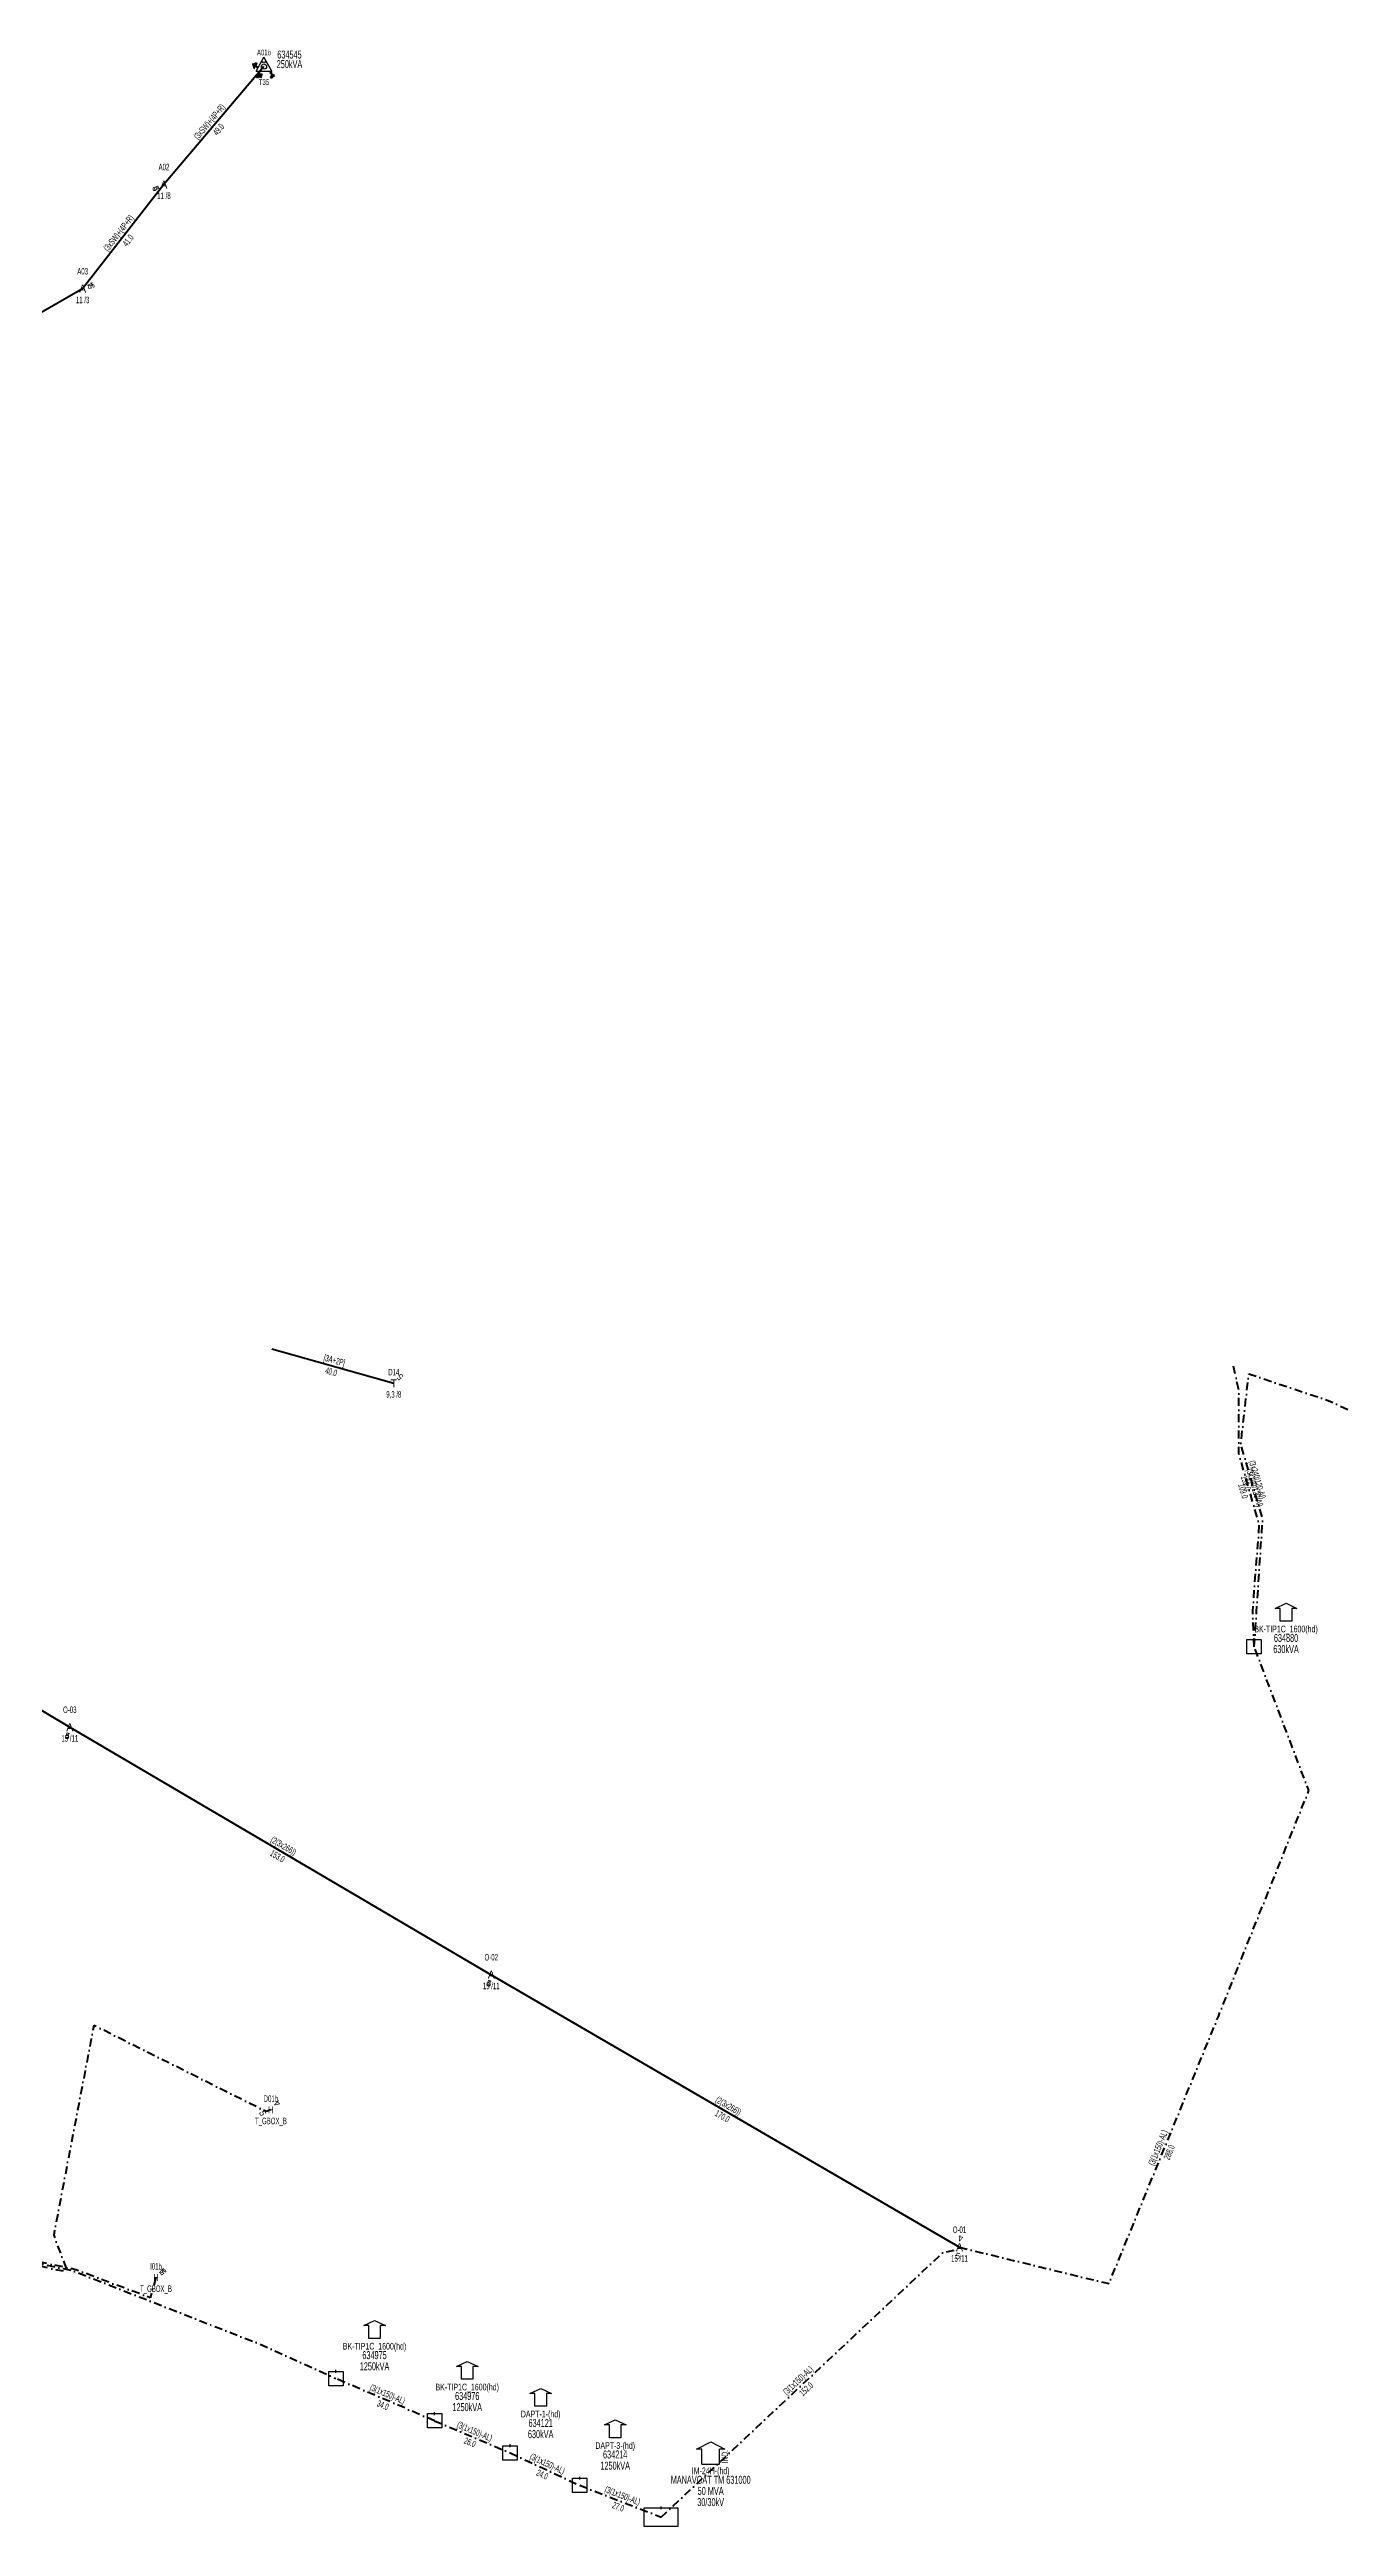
# Model space of a CAD drawing. Header units: millimetres. Extents: x 621691 to 622806, y 4076709 to 4077698.
# Drawn here: x 622399 to 622806, y 4076921 to 4077698 of the extents above; entities that cross this region are included whole.
import ezdxf
from ezdxf.enums import TextEntityAlignment as Align

# ---------------------------------------------------------------- set-up
doc = ezdxf.new("R2010")
doc.units = ezdxf.units.MM
doc.linetypes.add('DASHDOT', pattern=[5, 2.5, -1.25, 0, -1.25])
doc.layers.add('DIREK_AG_TADILAT_BYSK', color=3, linetype='Continuous')
for name, color, linetype, lineweight in [('DIREK_BOX_MEVCUT', 5, 'Continuous', 25), ('DIREK_ENH_MEVCUT', 6, 'Continuous', 25), ('DIREK_OG_MEVCUT', 16, 'Continuous', 25), ('HAT_AG_HAVAI_BYSK', 3, 'Continuous', 50), ('HAT_AG_YERALTI_MEVCUT', 126, 'DASHDOT', 50), ('HAT_BOX_YERALTI_MEVCUT', 192, 'DASHDOT', 50), ('HAT_ENH_HAVAI_MEVCUT', 6, 'Continuous', 70), ('HAT_OG_HAVAI_MEVCUT', 48, 'Continuous', 70), ('HAT_OG_YERALTI_MEVCUT', 48, 'DASHDOT', 70), ('TRAFO_MEVCUT', 5, 'Continuous', 30), ('TRAFO_TADILAT_BYSK', 5, 'Continuous', 30)]:
    doc.layers.add(name, color=color, linetype=linetype, lineweight=lineweight)
doc.styles.add('Direk', font='B_CAD')
doc.styles.get("Standard").update_dxf_attribs({"font": 'Arial'})

# ---------------------------------------------------------------- blocks, each defined once
blk = doc.blocks.new('MEV_DIREK_OZEL')
h = blk.add_hatch(color=32)
h.paths.add_polyline_path([(-2.12, 1), (-2.34, 1.12), (-3.29, -0.52), (-3.08, -0.65), (-2.65, 0.09), (-1.88, -0.36), (-1.78, -0.19), (-2.55, 0.26)])
h.paths.add_polyline_path([(-3.44, -0.15), (-3.31, -0.22), (-2.59, 1.01), (-2.72, 1.09)])
h.paths.add_polyline_path([(-3.52, 0.32), (-3.39, 0.24), (-3.03, 0.85), (-3.16, 0.92)])
h.paths.add_polyline_path([(-3.56, 0.84), (-3.64, 0.71), (-3.51, 0.63), (-3.43, 0.76)])
h.paths.add_polyline_path([(-1.49, -2.34), (-2.24, -2.34), (-2.5, -3.47), (-2.4, -3.47), (-2.19, -2.54), (-1.89, -2.54), (-2.1, -3.47), (-2, -3.47), (-1.79, -2.54), (-1.49, -2.54), (-1.7, -3.48), (-1.6, -3.48), (-1.39, -2.54), (-1.09, -2.54), (-1.3, -3.48), (-1.2, -3.48), (-0.99, -2.54), (-0.69, -2.55), (-0.9, -3.48), (-0.8, -3.48), (-0.54, -2.35), (-1.29, -2.34), (-1.29, -1.44), (-1.49, -1.44)])
at = {"layer": 'TRAFO_MEVCUT'}
for points in [[(2.4, -1.57), (2.17, -1.92), (2.12, -1.44), (1.99, -1.44), (2.06, -2.32), (2.29, -1.96), (2.35, -2.67), (2.14, -2.67), (2.44, -2.87), (2.45, -2.86), (2.69, -2.49), (2.49, -2.63)], [(2.4, -1.57), (2.17, -1.92), (2.12, -1.44), (1.99, -1.44), (2.06, -2.32), (2.29, -1.96), (2.35, -2.67), (2.14, -2.67), (2.44, -2.87), (2.02, -3.19), (2.24, -3.79), (2.3, -3.74), (2.13, -3.26), (2.3, -3.13), (2.48, -3.6), (2.54, -3.56), (2.36, -3.08), (2.54, -2.94), (2.72, -3.42), (2.78, -3.38), (2.6, -2.9), (2.78, -2.76), (2.95, -3.24), (3.01, -3.2), (2.84, -2.72), (3.01, -2.58), (3.19, -3.06), (3.25, -3.01), (3.03, -2.42), (2.45, -2.86), (2.69, -2.49), (2.49, -2.63)], [(3.01, -2.58), (3.19, -3.06), (3.25, -3.01), (3.03, -2.42), (2.45, -2.86), (2.69, -2.49), (2.49, -2.63), (2.4, -1.57), (2.17, -1.92), (2.12, -1.44), (1.99, -1.44), (2.06, -2.32), (2.29, -1.96), (2.35, -2.67), (2.14, -2.67), (2.44, -2.87), (2.02, -3.19), (2.24, -3.79), (2.3, -3.74), (2.13, -3.26), (2.3, -3.13), (2.48, -3.6), (2.54, -3.56), (2.36, -3.08), (2.54, -2.94), (2.72, -3.42), (2.78, -3.38), (2.6, -2.9), (2.78, -2.76), (2.95, -3.24), (3.01, -3.2), (2.84, -2.72)]]:
    blk.add_hatch(color=32, dxfattribs=at).paths.add_polyline_path(points)
at = {"layer": 'TRAFO_MEVCUT', "linetype": 'Continuous'}
for p, q in [((-2.5, -1.44), (0, 2.89)), ((2.5, -1.44), (0, 2.89)), ((-2.5, -1.44), (2.5, -1.44))]:
    blk.add_line(p, q, dxfattribs=at)
at = {"layer": 'TRAFO_MEVCUT', "color": 32, "flags": 128}
blk.add_lwpolyline([(1.99, -1.44), (2.12, -1.44), (2.17, -1.92), (2.4, -1.57), (2.49, -2.63), (2.69, -2.49), (2.45, -2.86), (3.03, -2.42), (3.25, -3.01), (3.19, -3.06), (3.01, -2.58), (2.84, -2.72), (3.01, -3.2), (2.95, -3.24), (2.78, -2.76), (2.6, -2.9), (2.78, -3.38), (2.72, -3.42), (2.54, -2.94), (2.36, -3.08), (2.54, -3.56), (2.48, -3.6), (2.3, -3.13), (2.13, -3.26), (2.3, -3.74), (2.24, -3.79), (2.02, -3.19), (2.44, -2.87), (2.14, -2.67), (2.35, -2.67), (2.29, -1.96), (2.06, -2.32), (1.99, -1.44)], dxfattribs=at)
at = {"layer": 'TRAFO_MEVCUT', "linetype": 'Continuous'}
for centre, radius in [((0, 0), 0.804), ((-0.34, 1.34), 0.12), ((0.34, 1.34), 0.12)]:
    blk.add_circle(centre, radius, dxfattribs=at)
at = {"layer": 'TRAFO_TADILAT_BYSK', "color": 32, "flags": 128}
for points in [[(-3.51, 0.63), (-3.43, 0.76), (-3.56, 0.84), (-3.64, 0.71), (-3.51, 0.63)], [(-3.39, 0.24), (-3.03, 0.85), (-3.16, 0.92), (-3.52, 0.32), (-3.39, 0.24)], [(-3.31, -0.22), (-2.59, 1.01), (-2.72, 1.09), (-3.44, -0.15), (-3.31, -0.22)], [(-1.78, -0.19), (-2.55, 0.26), (-2.12, 1), (-2.34, 1.12), (-3.29, -0.52), (-3.08, -0.65), (-2.65, 0.09), (-1.88, -0.36), (-1.78, -0.19)], [(-1.29, -1.44), (-1.49, -1.44), (-1.49, -2.34), (-2.24, -2.34), (-2.5, -3.47), (-2.4, -3.47), (-2.19, -2.54), (-1.89, -2.54), (-2.1, -3.47), (-2, -3.47), (-1.79, -2.54), (-1.49, -2.54), (-1.7, -3.48), (-1.6, -3.48), (-1.39, -2.54), (-1.09, -2.54), (-1.3, -3.48), (-1.2, -3.48), (-0.99, -2.54), (-0.69, -2.55), (-0.9, -3.48), (-0.8, -3.48), (-0.54, -2.35), (-1.29, -2.34), (-1.29, -1.44)]]:
    blk.add_lwpolyline(points, dxfattribs=at)
blk = doc.blocks.new('MEV_BINA_KARE')
at = {"layer": 'TRAFO_MEVCUT', "linetype": 'Continuous'}
for p, q in [((-2.25, -2.25), (-2.25, 2.25)), ((-2.25, 2.25), (2.25, 2.25)), ((0, 1.8), (0, 2.7)), ((2.25, 2.25), (2.25, -2.25)), ((2.25, -2.25), (-2.25, -2.25))]:
    blk.add_line(p, q, dxfattribs=at)
blk = doc.blocks.new('MEV_BETKOSK')
at = {"layer": 'TRAFO_MEVCUT', "linetype": 'Continuous'}
for p, q in [((-3.4, 2), (0, 3.6)), ((-1.8, 2), (-3.4, 2)), ((-1.8, -2), (-1.8, 2)), ((0, 3.6), (3.4, 2)), ((3.4, 2), (1.8, 2)), ((1.8, 2), (1.8, -2)), ((1.8, -2), (-1.8, -2))]:
    blk.add_line(p, q, dxfattribs=at)
blk = doc.blocks.new('MEV_DAPT')
at = {"layer": 'TRAFO_MEVCUT', "linetype": 'Continuous'}
for p, q in [((-3.4, 2), (0, 3.6)), ((-1.8, 2), (-3.4, 2)), ((-1.8, -2), (-1.8, 2)), ((0, 3.6), (3.4, 2)), ((3.4, 2), (1.8, 2)), ((1.8, 2), (1.8, -2)), ((1.8, -2), (-1.8, -2))]:
    blk.add_line(p, q, dxfattribs=at)
blk = doc.blocks.new('MEV_INDMERK_KARE')
at = {"layer": 'TRAFO_MEVCUT', "linetype": 'Continuous'}
for p, q in [((-5.268651, -2.925), (-5.268651, 2.925)), ((-5.268651, 2.925), (5.268651, 2.925)), ((0, 2.535), (0, 3.315)), ((5.268651, 2.925), (5.268651, -2.925)), ((5.268651, -2.925), (-5.268651, -2.925))]:
    blk.add_line(p, q, dxfattribs=at)
blk = doc.blocks.new('MEV_INDMERK')
at = {"layer": 'TRAFO_MEVCUT', "linetype": 'Continuous'}
for p, q in [((-4.4, 2.4), (0, 4.6)), ((-2.8, 2.4), (-4.4, 2.4)), ((-2.8, -2.4), (-2.8, 2.4)), ((0, 4.6), (4.4, 2.4)), ((4.4, 2.4), (2.8, 2.4)), ((2.8, -2.4), (2.8, 2.4)), ((-2.8, -2.4), (2.8, -2.4))]:
    blk.add_line(p, q, dxfattribs=at)
at = {"layer": 'TRAFO_MEVCUT', "linetype": 'Continuous', "width": 0.6}
blk.add_text('İND.', height=2, rotation=90, dxfattribs=at).set_placement((5.417363, -0.010583), align=Align.CENTER)

msp = doc.modelspace()

# ---------------------------------------------------------------- linework, layer by layer
at = {"layer": 'HAT_AG_HAVAI_BYSK'}
msp.add_line((622468.296709, 4077290.057356), (622506.582, 4077279.238), dxfattribs=at)
at = {"layer": 'HAT_AG_YERALTI_MEVCUT', "flags": 128}
for points in [[(622776.53, 4077196.625), (622776.06655, 4077207.705576), (622778.146972, 4077234.751064), (622771.697664, 4077257.219623), (622771.697664, 4077277.191675), (622769.781992, 4077285.638543)], [(622776.53, 4077196.625), (622777.314803, 4077207.705576), (622779.187183, 4077236.831486), (622772.32179, 4077260.132214), (622774.818297, 4077282.184688), (622799.783363, 4077273.863), (622806.124808, 4077270.934961)]]:
    msp.add_lwpolyline(points, dxfattribs=at)
at = {"layer": 'HAT_BOX_YERALTI_MEVCUT', "flags": 128}
for points in [[(622468.027073, 4077051.37196), (622466.55514, 4077050.801201), (622412.458243, 4077077.84965), (622399.864835, 4077012.035408), (622404.245151, 4077000.427572), (622318.532295, 4077018.717749), (622238.352512, 4077016.057087), (622238.903568, 4077005.335401), (622247.37028, 4077004.0952)], [(622431.96159, 4076998.762491), (622430.132243, 4076992.434981), (622406.783554, 4077001.218193), (622317.935826, 4077020.17144), (622236.989625, 4077017.51038), (622238.415171, 4077004.356474), (622247.37028, 4077004.0952)]]:
    msp.add_lwpolyline(points, dxfattribs=at)
at = {"layer": 'HAT_ENH_HAVAI_MEVCUT'}
for p, q in [((622295.911355, 4077236.69949), (622404.920223, 4077171.349077)), ((622404.920223, 4077171.349077), (622537.166403, 4077093.72131)), ((622537.166403, 4077093.72131), (622684.073, 4077008.25))]:
    msp.add_line(p, q, dxfattribs=at)
at = {"layer": 'HAT_OG_HAVAI_MEVCUT'}
for p, q in [((622465.851, 4077692.227), (622434.457957, 4077655.188338)), ((622434.457957, 4077655.188338), (622408.953892, 4077622.525238)), ((622408.953892, 4077622.525238), (622370.937899, 4077600.717237))]:
    msp.add_line(p, q, dxfattribs=at)
at = {"layer": 'HAT_OG_YERALTI_MEVCUT', "flags": 128}
for points in [[(622684.073, 4077008.25), (622730.95709, 4076996.839987), (622765.30486, 4077080.680999), (622793.677609, 4077151.491998), (622776.53, 4077196.625)], [(622247.37028, 4077004.0952), (622238.246808, 4077004.687791), (622237.534034, 4077016.999329), (622295.787048, 4077018.943256), (622318.312732, 4077019.848209), (622389.300052, 4077004.427171), (622405.730328, 4077000.93934), (622465.397832, 4076977.546668), (622488.397306, 4076967.088206)], [(622590.4556, 4076923.608728), (622678.916076, 4077006.646808), (622682.530013, 4077007.335176), (622684.073, 4077008.25)], [(622519.373981, 4076953.823539), (622488.397306, 4076967.088206)], [(622519.373981, 4076953.823539), (622543.062777, 4076943.763011)], [(622543.062777, 4076943.763011), (622564.90084, 4076933.584253)], [(622564.90084, 4076933.584253), (622590.4556, 4076923.608728)]]:
    msp.add_lwpolyline(points, dxfattribs=at)

# ---------------------------------------------------------------- block references
at = {"layer": 'TRAFO_MEVCUT'}
for name, p in [('MEV_DIREK_OZEL', (622465.851, 4077692.227)), ('MEV_BETKOSK', (622786.53, 4077206.625)), ('MEV_BINA_KARE', (622776.53, 4077196.625)), ('MEV_BETKOSK', (622500.540872, 4076981.670082)), ('MEV_BINA_KARE', (622488.397306, 4076967.088206)), ('MEV_BETKOSK', (622529.623203, 4076968.857812)), ('MEV_DAPT', (622552.664023, 4076960.392301)), ('MEV_BINA_KARE', (622519.373981, 4076953.823539)), ('MEV_DAPT', (622576.047259, 4076950.512608)), ('MEV_BINA_KARE', (622543.062777, 4076943.763011)), ('MEV_INDMERK', (622606.00765, 4076942.577425)), ('MEV_BINA_KARE', (622564.90084, 4076933.584253)), ('MEV_INDMERK_KARE', (622590.4556, 4076923.608728))]:
    msp.add_blockref(name, p, dxfattribs=at)

# ---------------------------------------------------------------- texts
at = {"layer": 'DIREK_AG_TADILAT_BYSK', "width": 0.53}
for s, p in [('D14', (622506.582, 4077282.738)), ('9,3 /8', (622506.582, 4077275.738))]:
    msp.add_text(s, height=2.05, dxfattribs=at).set_placement(p, align=Align.MIDDLE_CENTER)
at = {"layer": 'DIREK_AG_TADILAT_BYSK', "style": 'Direk'}
msp.add_text('T', height=2.5, dxfattribs=at).set_placement((622506.582, 4077279.238), align=Align.MIDDLE_CENTER)
at = {"layer": 'DIREK_AG_TADILAT_BYSK', "color": 32, "style": 'Direk'}
msp.add_text('5', height=2, rotation=495.000001, dxfattribs=at).set_placement((622508.561899, 4077281.217899), align=Align.MIDDLE_CENTER)
at = {"layer": 'DIREK_BOX_MEVCUT', "width": 0.53}
for s, p in [('D01b', (622468.027073, 4077054.87196)), ('T_GBOX_B', (622468.027073, 4077047.87196)), ('I01b', (622431.96159, 4077002.262491)), ('T_GBOX_B', (622431.96159, 4076995.262491))]:
    msp.add_text(s, height=2.05, dxfattribs=at).set_placement(p, align=Align.MIDDLE_CENTER)
at = {"layer": 'DIREK_BOX_MEVCUT', "color": 32, "style": 'Direk'}
for s, rotation, p in [('4', 495.000001, (622470.006972, 4077053.351859)), ('5', 292.500002, (622465.44021, 4077050.300447)), ('4', 495.000001, (622433.941489, 4077000.74239)), ('5', 126.937444, (622434.199608, 4077000.445131))]:
    msp.add_text(s, height=2, rotation=rotation, dxfattribs=at).set_placement(p, align=Align.MIDDLE_CENTER)
at = {"layer": 'DIREK_BOX_MEVCUT', "style": 'Direk', "width": 0.8}
for p in [(622468.027073, 4077051.37196), (622431.96159, 4076998.762491)]:
    msp.add_text('H', height=2.25, dxfattribs=at).set_placement(p, align=Align.MIDDLE_CENTER)
at = {"layer": 'DIREK_ENH_MEVCUT', "width": 0.53}
for s, p in [('O-03', (622404.920223, 4077176.849077)), ('15 /11', (622404.920223, 4077167.849077)), ('O-02', (622537.166403, 4077099.22131)), ('15 /11', (622537.166403, 4077090.22131)), ('O-01', (622684.073, 4077013.75)), ('15 /11', (622684.073, 4077004.75))]:
    msp.add_text(s, height=2.05, dxfattribs=at).set_placement(p, align=Align.MIDDLE_CENTER)
at = {"layer": 'DIREK_ENH_MEVCUT', "color": 32, "style": 'Direk'}
for s, rotation, p in [('5', 344.793654, (622404.185794, 4077168.647112)), ('4', 344.528736, (622404.173309, 4077168.650537)), ('5', 344.904426, (622536.437199, 4077091.017931)), ('4', 344.793654, (622536.431974, 4077091.019345)), ('5', 349.741524, (622683.57435, 4077005.49476)), ('4', 533.161016, (622684.406423, 4077011.030077))]:
    msp.add_text(s, height=2, rotation=rotation, dxfattribs=at).set_placement(p, align=Align.MIDDLE_CENTER)
at = {"layer": 'DIREK_ENH_MEVCUT', "style": 'Direk'}
for p in [(622404.920223, 4077171.349077), (622537.166403, 4077093.72131), (622684.073, 4077008.25)]:
    msp.add_text('A', height=2.5, dxfattribs=at).set_placement(p, align=Align.MIDDLE_CENTER)
at = {"layer": 'DIREK_OG_MEVCUT', "width": 0.53}
for s, p in [('A02', (622434.457957, 4077660.688338)), ('11 /8', (622434.457957, 4077651.688338)), ('A03', (622408.953892, 4077628.025238)), ('11 /3', (622408.953892, 4077619.025238))]:
    msp.add_text(s, height=2.05, dxfattribs=at).set_placement(p, align=Align.MIDDLE_CENTER)
at = {"layer": 'DIREK_OG_MEVCUT', "color": 32, "style": 'Direk'}
for s, rotation, p in [('5', 294.858113, (622431.917372, 4077654.011295)), ('4', 296.008252, (622431.94151, 4077653.960537)), ('4', 476.008252, (622411.470339, 4077623.75304)), ('5', 104.920442, (622411.659488, 4077623.246175))]:
    msp.add_text(s, height=2, rotation=rotation, dxfattribs=at).set_placement(p, align=Align.MIDDLE_CENTER)
at = {"layer": 'DIREK_OG_MEVCUT', "style": 'Direk'}
for p in [(622434.457957, 4077655.188338), (622408.953892, 4077622.525238)]:
    msp.add_text('A', height=2.5, dxfattribs=at).set_placement(p, align=Align.MIDDLE_CENTER)
at = {"layer": 'HAT_AG_HAVAI_BYSK', "lineweight": 30, "width": 0.53}
msp.add_text('[3A+2P]', height=2.05, rotation=344.219247, dxfattribs=at).set_placement((622487.670272, 4077285.46551), align=Align.CENTER)
msp.add_text('40.0', height=2.05, rotation=344.219247, dxfattribs=at).set_placement((622487.207945, 4077283.829584), align=Align.TOP_CENTER)
at = {"layer": 'HAT_AG_YERALTI_MEVCUT', "lineweight": 30, "width": 0.53}
for s, rotation, p in [('109.0', 286.01544, (622774.105309, 4077245.750831)), ('139.0', 286.417233, (622774.939142, 4077248.241614))]:
    msp.add_text(s, height=2.05, rotation=rotation, dxfattribs=at).set_placement(p, align=Align.TOP_CENTER)
for rotation, p in [(286.01544, (622775.739327, 4077246.219855)), (286.417233, (622776.569831, 4077248.722085))]:
    msp.add_text('(3x240/120-Al)', height=2.05, rotation=rotation, dxfattribs=at).set_placement(p, align=Align.CENTER)
at = {"layer": 'HAT_ENH_HAVAI_MEVCUT', "lineweight": 30, "width": 0.53}
for s, rotation, p in [('153.0', 329.587305, (622470.613022, 4077131.802152)), ('170.0', 329.808762, (622610.192397, 4077050.25072))]:
    msp.add_text(s, height=2.05, rotation=rotation, dxfattribs=at).set_placement(p, align=Align.TOP_CENTER)
for rotation, p in [(329.587305, (622471.473604, 4077133.268235)), (329.808762, (622611.047307, 4077051.720117))]:
    msp.add_text('(2(3x266))', height=2.05, rotation=rotation, dxfattribs=at).set_placement(p, align=Align.CENTER)
at = {"layer": 'HAT_OG_HAVAI_MEVCUT', "lineweight": 30, "width": 0.53}
for rotation, p in [(409.716224, (622449.506055, 4077674.257257)), (412.016502, (622421.035965, 4077639.379908))]:
    msp.add_text('(3xSW)+(4P+R)', height=2.05, rotation=rotation, dxfattribs=at).set_placement(p, align=Align.CENTER)
for s, rotation, p in [('49.0', 409.716224, (622450.802902, 4077673.158081)), ('41.0', 412.016502, (622422.375884, 4077638.333669))]:
    msp.add_text(s, height=2.05, rotation=rotation, dxfattribs=at).set_placement(p, align=Align.TOP_CENTER)
at = {"layer": 'HAT_OG_YERALTI_MEVCUT', "lineweight": 30, "width": 0.53}
for rotation, p in [(67.722195, (622747.344422, 4077039.082726)), (43.18904, (622634.104092, 4076965.747503)), (336.81868, (622504.22024, 4076961.237247)), (336.98928, (622531.550647, 4076949.575642)), (335.009694, (622554.340904, 4076939.444054)), (338.676377, (622577.98731, 4076929.388301))]:
    msp.add_text('(3(1x150)-AL)', height=2.05, rotation=rotation, dxfattribs=at).set_placement(p, align=Align.CENTER)
for s, rotation, p in [('288.0', 67.722195, (622748.917528, 4077038.43826)), ('34.0', 336.81868, (622503.551048, 4076959.674499)), ('152.0', 43.18904, (622635.267585, 4076964.508033)), ('26.0', 336.98928, (622530.886111, 4076948.010908)), ('24.0', 335.009694, (622553.622713, 4076937.90321)), ('27.0', 338.676377, (622577.36913, 4076927.80468))]:
    msp.add_text(s, height=2.05, rotation=rotation, dxfattribs=at).set_placement(p, align=Align.TOP_CENTER)
at = {"layer": 'TRAFO_MEVCUT', "width": 0.6}
for s, height, p in [('A01ö', 1.8, (622465.851, 4077695.727)), ('250kVA', 2.5, (622473.851, 4077691.727)), ('634545', 2.5, (622473.851, 4077694.727)), ('BK-TIP1C_1600(hd)', 2.1, (622786.53, 4077201.125)), ('630kVA', 2.5, (622786.53, 4077194.625)), ('634880', 2.5, (622786.53, 4077198.125)), ('BK-TIP1C_1600(hd)', 2.1, (622500.540872, 4076976.170082)), ('634975', 2.5, (622500.540872, 4076973.170082)), ('1250kVA', 2.5, (622500.540872, 4076969.670082)), ('BK-TIP1C_1600(hd)', 2.1, (622529.623203, 4076963.357812)), ('634976', 2.5, (622529.623203, 4076960.357812)), ('1250kVA', 2.5, (622529.623203, 4076956.857812)), ('DAPT-1-(hd)', 2.1, (622552.664023, 4076954.892301)), ('634121', 2.5, (622552.664023, 4076951.892301)), ('630kVA', 2.5, (622552.664023, 4076948.392301)), ('DAPT-3-(hd)', 2.1, (622576.047259, 4076945.012608)), ('634214', 2.5, (622576.047259, 4076942.012608)), ('1250kVA', 2.5, (622576.047259, 4076938.512608)), ('MANAVGAT TM 631000', 2.5, (622606.00765, 4076934.077425)), ('IM-24H-(hd)', 2.1, (622606.00765, 4076937.077425)), ('30/30kV', 2.5, (622606.00765, 4076927.077425)), ('50 MVA', 2.5, (622606.00765, 4076930.577425))]:
    msp.add_text(s, height=height, dxfattribs=at).set_placement(p, align=Align.CENTER)
msp.add_text('T35', height=1.8, dxfattribs=at).set_placement((622465.851, 4077688.227), align=Align.TOP_CENTER)

doc.saveas('drawing.dxf')
